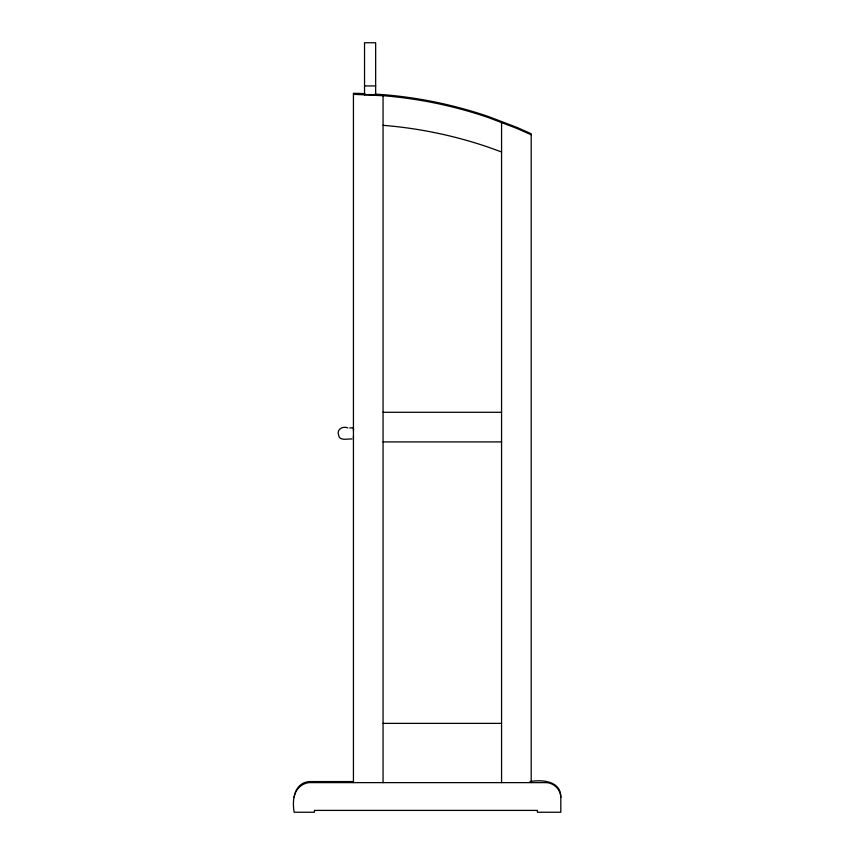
<?xml version="1.0" encoding="UTF-8"?>
<svg xmlns="http://www.w3.org/2000/svg" width="855" height="855" viewBox="0 0 855 855"><rect width="100%" height="100%" fill="white"/><g stroke="black" fill="none" stroke-linecap="round" stroke-linejoin="round"><path stroke-width="1.28" d="M353.436 430.642L353.553 428.387M294.184 797.437C294.964 789.86 301.409 783.404 308.997 782.624L546.003 782.624C553.153 782.753 559.619 788.46 560.634 795.524M364.54 85.917L375.655 85.917M364.54 94.595L375.655 94.595M383.061 412.292L501.564 412.292M347.857 427.895C342.652 425.801 336.453 429.328 338.623 435.302C339.478 441.437 348.274 438.487 351.971 439.01M349.738 427.895A3.655 3.655 0 0 1 350.219 427.928L353.436 427.895M353.436 438.166L353.436 436.242M383.061 441.917L501.564 441.917M383.061 723.373L501.564 723.373M352.933 781.566L308.997 781.566C294.013 783.266 291.929 800.109 294.184 812.25L314.405 812.25L314.405 810.401L537.389 810.401L537.389 812.25L560.805 812.25L560.816 796.39M530.025 781.566C542.22 779.365 561.222 781 560.816 797.437M364.903 93.612L353.436 93.27L353.436 782.624M353.436 94.317L384.002 95.771A433.699 433.699 0 0 1 488.611 117.648L517.211 128.571L531.19 134.791M375.249 94.146L384.002 94.713A433.699 433.699 0 0 1 488.611 116.601L517.211 127.523L531.19 133.733L531.19 782.624M383.061 125.332L384.002 125.396A433.699 433.699 0 0 1 488.611 147.274L501.564 151.966M501.564 122.34L501.564 782.624M383.061 95.707L383.061 782.624M375.655 95.065L375.655 42.75L364.54 42.75L364.54 95.065"/></g></svg>
